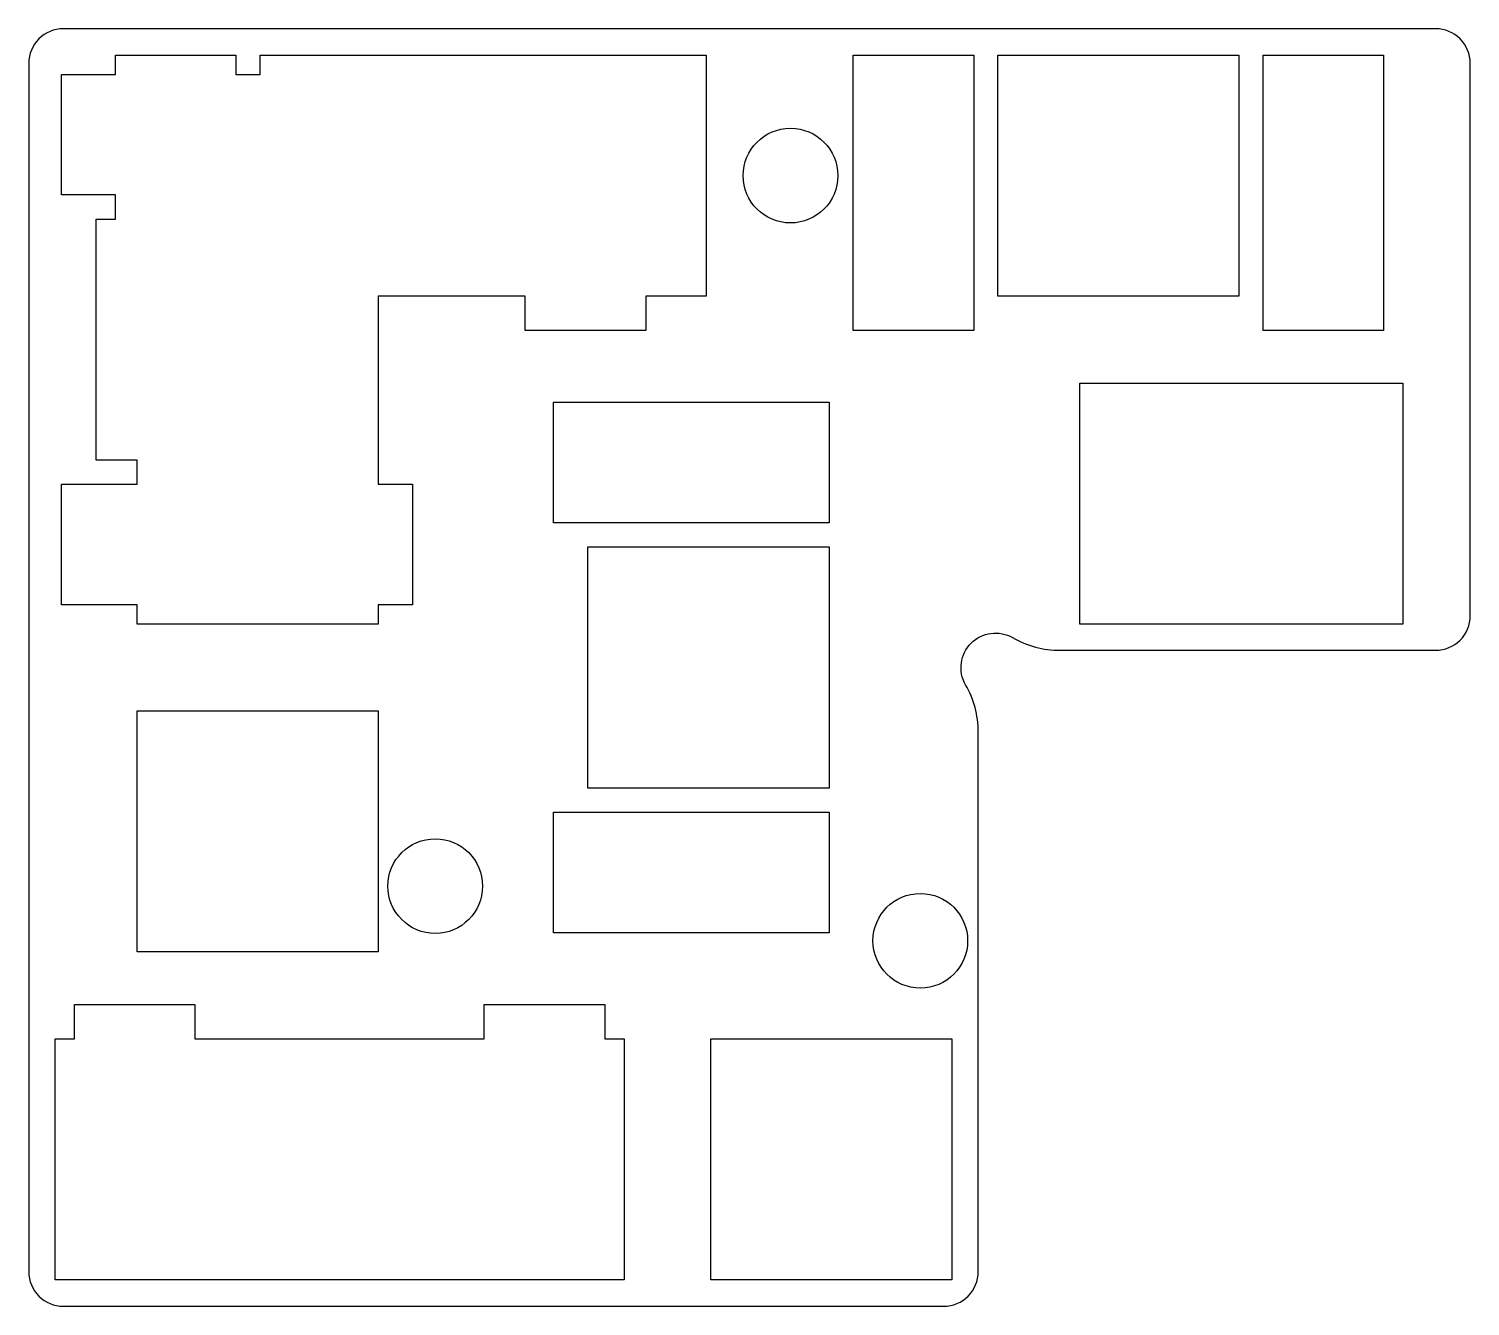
# Model space of a CAD drawing. Header units: millimetres. Extents: x -56.1 to 27.6, y -37.1 to 37.1.
import ezdxf

# ---------------------------------------------------------------- set-up
doc = ezdxf.new("R2010")
doc.units = ezdxf.units.MM
doc.layers.get('0').update_dxf_attribs({"linetype": 'CONTINUOUS'})

msp = doc.modelspace()

# ---------------------------------------------------------------- linework, layer by layer
msp.add_lwpolyline([(-56.15, -35.1, 0.414214), (-54.15, -37.1), (-3, -37.1, 0.414214), (-1, -35.1), (-1, -3.742, 0.131326), (-1.733, -0.998, -0.766308), (0.998, 1.733, 0.131326), (3.742, 1), (25.575, 1, 0.414214), (27.575, 3), (27.575, 35.1, 0.414214), (25.575, 37.1), (-54.15, 37.1, 0.414214), (-56.15, 35.1)], format="xyb", close=True)
for points in [[(-51.125, 26.05), (-51.125, 27.456), (-54.244, 27.456), (-54.244, 34.456), (-51.125, 34.456), (-51.125, 35.575), (-44.125, 35.575), (-44.125, 34.456), (-42.719, 34.456), (-42.719, 35.575), (-16.812, 35.575), (-16.812, 21.575), (-20.313, 21.575), (-20.313, 19.575), (-27.313, 19.575), (-27.313, 21.575), (-35.863, 21.575), (-35.863, 10.644), (-33.862, 10.644), (-33.862, 3.644), (-35.863, 3.644), (-35.863, 2.525), (-49.863, 2.525), (-49.863, 3.644), (-54.244, 3.644), (-54.244, 10.644), (-49.863, 10.644), (-49.863, 12.05), (-52.244, 12.05), (-52.244, 26.05)], [(-1.263, 35.575), (-1.263, 19.575), (-8.263, 19.575), (-8.263, 35.575)], [(14.144, 21.575), (0.144, 21.575), (0.144, 35.575), (14.144, 35.575)], [(22.55, 35.575), (22.55, 19.575), (15.55, 19.575), (15.55, 35.575)], [(23.669, 16.525), (23.669, 2.525), (4.906, 2.525), (4.906, 16.525)], [(-9.669, 15.406), (-9.669, 8.406), (-25.669, 8.406), (-25.669, 15.406)], [(-9.669, -7), (-23.669, -7), (-23.669, 7), (-9.669, 7)], [(-35.863, -16.525), (-49.863, -16.525), (-49.863, -2.525), (-35.863, -2.525)], [(-25.669, -15.406), (-25.669, -8.406), (-9.669, -8.406), (-9.669, -15.406)], [(-21.575, -35.575), (-54.625, -35.575), (-54.625, -21.575), (-53.506, -21.575), (-53.506, -19.575), (-46.506, -19.575), (-46.506, -21.575), (-29.694, -21.575), (-29.694, -19.575), (-22.694, -19.575), (-22.694, -21.575), (-21.575, -21.575)], [(-16.525, -35.575), (-16.525, -21.575), (-2.525, -21.575), (-2.525, -35.575)]]:
    msp.add_lwpolyline(points, close=True)
for centre in [(-11.906, 28.575), (-32.544, -12.7), (-4.366, -15.875)]:
    msp.add_circle(centre, 2.75)

doc.saveas('drawing.dxf')
